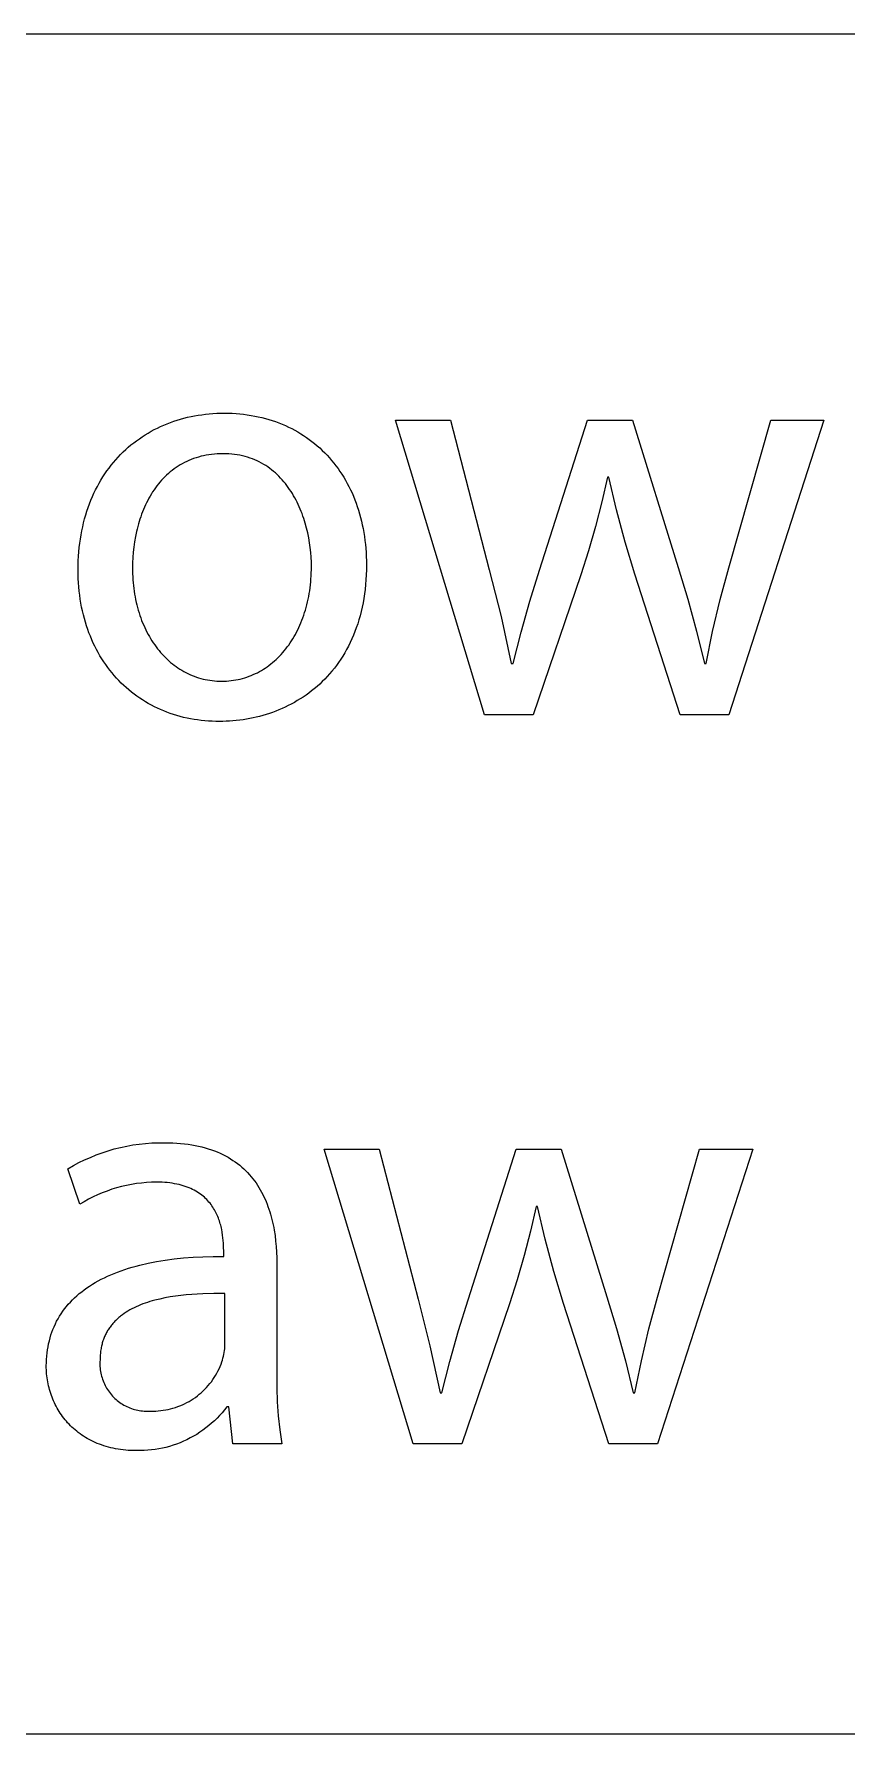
# Model space of a CAD drawing. Header units: millimetres. Extents: x -1656 to 3995, y -637 to 3312.
# Drawn here: x 2962.7 to 3038.2, y -636.5 to -478.6 of the extents above; entities that cross this region are included whole.
import ezdxf

# ---------------------------------------------------------------- set-up
doc = ezdxf.new("R2010")
doc.units = ezdxf.units.MM
doc.header["$MEASUREMENT"] = 0
doc.layers.add('Domyślny', color=7, linetype='Continuous', true_color=0x000000)

msp = doc.modelspace()

# ---------------------------------------------------------------- linework, layer by layer
at = {"layer": 'Domyślny', "color": 18, "lineweight": 15, "true_color": 0x000000}
for p, q in [((1859.78, -478.59), (3989.99, -478.59)), ((2975.04, -514.8), (2975.35, -514.68)), ((2975.35, -514.68), (2975.66, -514.57)), ((2975.66, -514.57), (2975.97, -514.47)), ((2975.97, -514.47), (2976.29, -514.37)), ((2976.29, -514.37), (2976.61, -514.28)), ((2976.61, -514.28), (2976.94, -514.2)), ((2976.94, -514.2), (2977.27, -514.13)), ((2977.27, -514.13), (2977.6, -514.06)), ((2977.6, -514.06), (2977.93, -514.01)), ((2977.93, -514.01), (2978.27, -513.96)), ((2978.27, -513.96), (2978.61, -513.91)), ((2978.61, -513.91), (2978.95, -513.88)), ((2978.95, -513.88), (2979.3, -513.85)), ((2979.3, -513.85), (2979.65, -513.83)), ((2979.65, -513.83), (2980, -513.82)), ((2980, -513.82), (2980.35, -513.82)), ((2980.35, -513.82), (2980.72, -513.82)), ((2980.72, -513.82), (2981.08, -513.83)), ((2981.08, -513.83), (2981.44, -513.85)), ((2981.44, -513.85), (2981.8, -513.88)), ((2981.8, -513.88), (2982.15, -513.92)), ((2982.15, -513.92), (2982.49, -513.96)), ((2982.49, -513.96), (2982.84, -514.02)), ((2982.84, -514.02), (2983.18, -514.08)), ((2983.18, -514.08), (2983.51, -514.15)), ((2983.51, -514.15), (2983.84, -514.22)), ((2983.84, -514.22), (2984.17, -514.31)), ((2984.17, -514.31), (2984.49, -514.4)), ((2984.49, -514.4), (2984.81, -514.5)), ((2984.81, -514.5), (2985.12, -514.6)), ((2985.12, -514.6), (2985.43, -514.72)), ((2985.43, -514.72), (2985.73, -514.84)), ((3004.5, -541.83), (2996.24, -514.45)), ((2996.24, -514.45), (3001.34, -514.45)), ((3001.34, -514.45), (3004.95, -528.37)), ((3009.6, -528.41), (3014.06, -514.45)), ((3014.06, -514.45), (3018.24, -514.45)), ((3018.24, -514.45), (3022.49, -528.15)), ((3027.18, -528.18), (3031.09, -514.45)), ((3036.02, -514.45), (3027.18, -541.83)), ((3031.09, -514.45), (3036.02, -514.45)), ((2972.2, -516.37), (2972.47, -516.19)), ((2972.47, -516.19), (2972.73, -516)), ((2972.73, -516), (2973.01, -515.83)), ((2973.01, -515.83), (2973.28, -515.66)), ((2973.28, -515.66), (2973.57, -515.5)), ((2973.57, -515.5), (2973.85, -515.34)), ((2973.85, -515.34), (2974.14, -515.2)), ((2974.14, -515.2), (2974.44, -515.06)), ((2974.44, -515.06), (2974.74, -514.93)), ((2974.74, -514.93), (2975.04, -514.8)), ((2985.73, -514.84), (2986.03, -514.97)), ((2986.03, -514.97), (2986.32, -515.11)), ((2986.32, -515.11), (2986.61, -515.25)), ((2986.61, -515.25), (2986.9, -515.4)), ((2986.9, -515.4), (2987.18, -515.56)), ((2987.18, -515.56), (2987.45, -515.72)), ((2987.45, -515.72), (2987.72, -515.89)), ((2987.72, -515.89), (2987.98, -516.07)), ((2987.98, -516.07), (2988.24, -516.25)), ((2988.24, -516.25), (2988.49, -516.44)), ((2970.28, -518.14), (2970.5, -517.89)), ((2970.5, -517.89), (2970.73, -517.65)), ((2970.73, -517.65), (2970.96, -517.42)), ((2970.96, -517.42), (2971.2, -517.2)), ((2971.2, -517.2), (2971.44, -516.98)), ((2971.44, -516.98), (2971.69, -516.77)), ((2971.69, -516.77), (2971.94, -516.57)), ((2971.94, -516.57), (2972.2, -516.37)), ((2977.96, -517.89), (2977.73, -517.95)), ((2978.19, -517.82), (2977.96, -517.89)), ((2978.43, -517.77), (2978.19, -517.82)), ((2978.67, -517.72), (2978.43, -517.77)), ((2978.92, -517.68), (2978.67, -517.72)), ((2979.18, -517.64), (2978.92, -517.68)), ((2979.43, -517.61), (2979.18, -517.64)), ((2979.7, -517.6), (2979.43, -517.61)), ((2979.97, -517.58), (2979.7, -517.6)), ((2980.24, -517.58), (2979.97, -517.58)), ((2980.51, -517.58), (2980.24, -517.58)), ((2980.78, -517.6), (2980.51, -517.58)), ((2981.04, -517.62), (2980.78, -517.6)), ((2981.3, -517.65), (2981.04, -517.62)), ((2981.55, -517.68), (2981.3, -517.65)), ((2981.8, -517.73), (2981.55, -517.68)), ((2982.04, -517.78), (2981.8, -517.73)), ((2982.28, -517.84), (2982.04, -517.78)), ((2982.51, -517.91), (2982.28, -517.84)), ((2982.74, -517.98), (2982.51, -517.91)), ((2988.49, -516.44), (2988.74, -516.64)), ((2988.74, -516.64), (2988.98, -516.84)), ((2988.98, -516.84), (2989.22, -517.05)), ((2989.22, -517.05), (2989.45, -517.27)), ((2989.45, -517.27), (2989.68, -517.49)), ((2989.68, -517.49), (2989.9, -517.72)), ((2989.9, -517.72), (2990.11, -517.96)), ((2969.08, -519.74), (2969.27, -519.45)), ((2969.27, -519.45), (2969.46, -519.18)), ((2969.46, -519.18), (2969.66, -518.91)), ((2969.66, -518.91), (2969.86, -518.64)), ((2969.86, -518.64), (2970.07, -518.39)), ((2970.07, -518.39), (2970.28, -518.14)), ((2975.16, -519.42), (2975, -519.57)), ((2975.33, -519.27), (2975.16, -519.42)), ((2975.51, -519.13), (2975.33, -519.27)), ((2975.69, -518.99), (2975.51, -519.13)), ((2975.87, -518.86), (2975.69, -518.99)), ((2976.06, -518.74), (2975.87, -518.86)), ((2976.25, -518.62), (2976.06, -518.74)), ((2976.45, -518.51), (2976.25, -518.62)), ((2976.65, -518.4), (2976.45, -518.51)), ((2976.86, -518.3), (2976.65, -518.4)), ((2977.07, -518.2), (2976.86, -518.3)), ((2977.28, -518.11), (2977.07, -518.2)), ((2977.5, -518.03), (2977.28, -518.11)), ((2977.73, -517.95), (2977.5, -518.03)), ((2982.97, -518.06), (2982.74, -517.98)), ((2983.18, -518.15), (2982.97, -518.06)), ((2983.4, -518.25), (2983.18, -518.15)), ((2983.6, -518.35), (2983.4, -518.25)), ((2983.81, -518.46), (2983.6, -518.35)), ((2984.01, -518.57), (2983.81, -518.46)), ((2984.2, -518.69), (2984.01, -518.57)), ((2984.39, -518.81), (2984.2, -518.69)), ((2984.57, -518.95), (2984.39, -518.81)), ((2984.75, -519.08), (2984.57, -518.95)), ((2984.93, -519.22), (2984.75, -519.08)), ((2985.1, -519.37), (2984.93, -519.22)), ((2985.26, -519.52), (2985.1, -519.37)), ((2985.42, -519.68), (2985.26, -519.52)), ((2990.11, -517.96), (2990.32, -518.2)), ((2990.32, -518.2), (2990.52, -518.45)), ((2990.52, -518.45), (2990.72, -518.7)), ((2990.72, -518.7), (2990.91, -518.96)), ((2990.91, -518.96), (2991.09, -519.22)), ((2991.09, -519.22), (2991.27, -519.49)), ((2991.27, -519.49), (2991.44, -519.77)), ((2968.25, -521.25), (2968.41, -520.93)), ((2968.41, -520.93), (2968.57, -520.62)), ((2968.57, -520.62), (2968.73, -520.32)), ((2968.73, -520.32), (2968.9, -520.03)), ((2968.9, -520.03), (2969.08, -519.74)), ((2973.83, -520.94), (2973.7, -521.13)), ((2973.96, -520.75), (2973.83, -520.94)), ((2974.1, -520.57), (2973.96, -520.75)), ((2974.24, -520.39), (2974.1, -520.57)), ((2974.38, -520.22), (2974.24, -520.39)), ((2974.53, -520.05), (2974.38, -520.22)), ((2974.68, -519.88), (2974.53, -520.05)), ((2974.84, -519.72), (2974.68, -519.88)), ((2975, -519.57), (2974.84, -519.72)), ((2985.58, -519.84), (2985.42, -519.68)), ((2985.73, -520.01), (2985.58, -519.84)), ((2985.88, -520.18), (2985.73, -520.01)), ((2986.02, -520.35), (2985.88, -520.18)), ((2986.16, -520.53), (2986.02, -520.35)), ((2986.29, -520.72), (2986.16, -520.53)), ((2986.42, -520.9), (2986.29, -520.72)), ((2986.55, -521.09), (2986.42, -520.9)), ((2986.67, -521.29), (2986.55, -521.09)), ((2991.44, -519.77), (2991.61, -520.05)), ((2991.61, -520.05), (2991.77, -520.34)), ((2991.77, -520.34), (2991.92, -520.63)), ((2991.92, -520.63), (2992.07, -520.93)), ((2992.07, -520.93), (2992.21, -521.23)), ((3015.92, -519.77), (3015.4, -522.06)), ((3016.04, -519.77), (3015.92, -519.77)), ((3016.75, -522.8), (3016.04, -519.77)), ((2967.6, -522.92), (2967.72, -522.57)), ((2967.72, -522.57), (2967.84, -522.23)), ((2967.84, -522.23), (2967.97, -521.9)), ((2967.97, -521.9), (2968.11, -521.57)), ((2968.11, -521.57), (2968.25, -521.25)), ((2972.94, -522.55), (2972.85, -522.77)), ((2973.04, -522.34), (2972.94, -522.55)), ((2973.14, -522.13), (2973.04, -522.34)), ((2973.24, -521.92), (2973.14, -522.13)), ((2973.35, -521.72), (2973.24, -521.92)), ((2973.47, -521.52), (2973.35, -521.72)), ((2973.58, -521.32), (2973.47, -521.52)), ((2973.7, -521.13), (2973.58, -521.32)), ((2986.79, -521.48), (2986.67, -521.29)), ((2986.9, -521.68), (2986.79, -521.48)), ((2987.01, -521.89), (2986.9, -521.68)), ((2987.11, -522.09), (2987.01, -521.89)), ((2987.21, -522.3), (2987.11, -522.09)), ((2987.31, -522.51), (2987.21, -522.3)), ((2987.4, -522.72), (2987.31, -522.51)), ((2992.21, -521.23), (2992.34, -521.54)), ((2992.34, -521.54), (2992.47, -521.86)), ((2992.47, -521.86), (2992.59, -522.18)), ((2992.59, -522.18), (2992.7, -522.5)), ((2992.7, -522.5), (2992.81, -522.83)), ((3015.4, -522.06), (3014.81, -524.33)), ((2967.21, -524.36), (2967.29, -523.99)), ((2967.29, -523.99), (2967.39, -523.63)), ((2967.39, -523.63), (2967.49, -523.27)), ((2967.49, -523.27), (2967.6, -522.92)), ((2972.38, -524.11), (2972.32, -524.34)), ((2972.45, -523.88), (2972.38, -524.11)), ((2972.52, -523.65), (2972.45, -523.88)), ((2972.6, -523.43), (2972.52, -523.65)), ((2972.68, -523.21), (2972.6, -523.43)), ((2972.76, -522.99), (2972.68, -523.21)), ((2972.85, -522.77), (2972.76, -522.99)), ((2987.49, -522.94), (2987.4, -522.72)), ((2987.57, -523.15), (2987.49, -522.94)), ((2987.65, -523.37), (2987.57, -523.15)), ((2987.73, -523.59), (2987.65, -523.37)), ((2987.8, -523.81), (2987.73, -523.59)), ((2987.87, -524.04), (2987.8, -523.81)), ((2987.99, -524.49), (2987.87, -524.04)), ((2992.81, -522.83), (2992.91, -523.16)), ((2992.91, -523.16), (2993, -523.5)), ((2993, -523.5), (2993.08, -523.84)), ((2993.08, -523.84), (2993.16, -524.19)), ((2993.16, -524.19), (2993.23, -524.54)), ((3017.56, -525.8), (3016.75, -522.8)), ((2966.94, -525.9), (2966.99, -525.51)), ((2966.99, -525.51), (2967.06, -525.12)), ((2967.06, -525.12), (2967.13, -524.74)), ((2967.13, -524.74), (2967.21, -524.36)), ((2972.02, -525.76), (2971.95, -526.25)), ((2972.1, -525.28), (2972.02, -525.76)), ((2972.2, -524.81), (2972.1, -525.28)), ((2972.26, -524.58), (2972.2, -524.81)), ((2972.32, -524.34), (2972.26, -524.58)), ((2988.1, -524.94), (2987.99, -524.49)), ((2988.19, -525.39), (2988.1, -524.94)), ((2988.27, -525.85), (2988.19, -525.39)), ((2993.23, -524.54), (2993.3, -524.9)), ((2993.3, -524.9), (2993.36, -525.26)), ((2993.36, -525.26), (2993.4, -525.63)), ((2993.4, -525.63), (2993.45, -526)), ((3014.81, -524.33), (3014.16, -526.59)), ((3018.46, -528.77), (3017.56, -525.8)), ((2966.8, -527.53), (2966.82, -527.11)), ((2966.82, -527.11), (2966.85, -526.7)), ((2966.85, -526.7), (2966.89, -526.3)), ((2966.89, -526.3), (2966.94, -525.9)), ((2971.86, -527.22), (2971.83, -527.71)), ((2971.89, -526.73), (2971.86, -527.22)), ((2971.95, -526.25), (2971.89, -526.73)), ((2988.33, -526.3), (2988.27, -525.85)), ((2988.38, -526.75), (2988.33, -526.3)), ((2988.42, -527.2), (2988.38, -526.75)), ((2988.44, -527.64), (2988.42, -527.2)), ((2993.45, -526), (2993.48, -526.37)), ((2993.48, -526.37), (2993.51, -526.75)), ((2993.51, -526.75), (2993.53, -527.13)), ((2993.53, -527.13), (2993.54, -527.52)), ((3014.16, -526.59), (3013.44, -528.82)), ((2966.78, -528.38), (2966.79, -527.95)), ((2966.79, -528.78), (2966.78, -528.38)), ((2966.79, -527.95), (2966.8, -527.53)), ((2966.8, -529.18), (2966.79, -528.78)), ((2971.83, -527.71), (2971.83, -528.19)), ((2971.83, -528.19), (2971.83, -528.47)), ((2971.83, -528.47), (2971.84, -528.75)), ((2971.84, -528.75), (2971.85, -529.02)), ((2988.4, -529.22), (2988.42, -528.94)), ((2988.42, -528.94), (2988.43, -528.65)), ((2988.43, -528.65), (2988.44, -528.37)), ((2988.44, -528.08), (2988.44, -527.64)), ((2988.44, -528.37), (2988.44, -528.08)), ((2993.52, -528.84), (2993.5, -529.3)), ((2993.54, -528.38), (2993.52, -528.84)), ((2993.54, -527.52), (2993.54, -527.91)), ((2993.54, -527.91), (2993.54, -528.38)), ((3004.95, -528.37), (3006.05, -532.71)), ((3008.72, -531.28), (3009.6, -528.41)), ((3013.44, -528.82), (3009.02, -541.83)), ((3022.66, -541.83), (3018.46, -528.77)), ((3022.49, -528.15), (3023.39, -531.1)), ((3026.38, -531.13), (3027.18, -528.18)), ((2966.82, -529.57), (2966.8, -529.18)), ((2966.85, -529.96), (2966.82, -529.57)), ((2966.89, -530.35), (2966.85, -529.96)), ((2966.93, -530.72), (2966.89, -530.35)), ((2971.85, -529.02), (2971.87, -529.3)), ((2971.87, -529.3), (2971.89, -529.57)), ((2971.89, -529.57), (2971.92, -529.83)), ((2971.92, -529.83), (2971.95, -530.1)), ((2971.95, -530.1), (2971.98, -530.36)), ((2971.98, -530.36), (2972.03, -530.62)), ((2988.19, -530.84), (2988.24, -530.57)), ((2988.24, -530.57), (2988.28, -530.31)), ((2988.28, -530.31), (2988.32, -530.04)), ((2988.32, -530.04), (2988.35, -529.77)), ((2988.35, -529.77), (2988.38, -529.49)), ((2988.38, -529.49), (2988.4, -529.22)), ((2993.42, -530.18), (2993.36, -530.61)), ((2993.46, -529.74), (2993.42, -530.18)), ((2993.5, -529.3), (2993.46, -529.74)), ((2966.98, -531.1), (2966.93, -530.72)), ((2967.04, -531.47), (2966.98, -531.1)), ((2967.11, -531.83), (2967.04, -531.47)), ((2967.19, -532.19), (2967.11, -531.83)), ((2972.03, -530.62), (2972.07, -530.88)), ((2972.07, -530.88), (2972.12, -531.13)), ((2972.12, -531.13), (2972.18, -531.39)), ((2972.18, -531.39), (2972.24, -531.63)), ((2972.24, -531.63), (2972.3, -531.88)), ((2972.3, -531.88), (2972.37, -532.12)), ((2972.37, -532.12), (2972.44, -532.36)), ((2987.81, -532.34), (2987.88, -532.1)), ((2987.88, -532.1), (2987.95, -531.86)), ((2987.95, -531.86), (2988.02, -531.61)), ((2988.02, -531.61), (2988.08, -531.35)), ((2988.08, -531.35), (2988.14, -531.1)), ((2988.14, -531.1), (2988.19, -530.84)), ((2993.15, -531.85), (2993.06, -532.24)), ((2993.23, -531.44), (2993.15, -531.85)), ((2993.3, -531.03), (2993.23, -531.44)), ((2993.36, -530.61), (2993.3, -531.03)), ((3007.91, -534.17), (3008.72, -531.28)), ((3023.39, -531.1), (3024.2, -534.08)), ((3025.69, -534.09), (3026.38, -531.13)), ((2967.27, -532.54), (2967.19, -532.19)), ((2967.36, -532.89), (2967.27, -532.54)), ((2967.46, -533.23), (2967.36, -532.89)), ((2967.56, -533.57), (2967.46, -533.23)), ((2967.67, -533.9), (2967.56, -533.57)), ((2972.44, -532.36), (2972.52, -532.6)), ((2972.52, -532.6), (2972.6, -532.83)), ((2972.6, -532.83), (2972.68, -533.06)), ((2972.68, -533.06), (2972.77, -533.28)), ((2972.77, -533.28), (2972.87, -533.51)), ((2972.87, -533.51), (2972.97, -533.72)), ((2972.97, -533.72), (2973.07, -533.94)), ((2987.17, -533.94), (2987.27, -533.73)), ((2987.27, -533.73), (2987.37, -533.51)), ((2987.37, -533.51), (2987.47, -533.28)), ((2987.47, -533.28), (2987.56, -533.05)), ((2987.56, -533.05), (2987.65, -532.82)), ((2987.65, -532.82), (2987.73, -532.58)), ((2987.73, -532.58), (2987.81, -532.34)), ((2992.74, -533.38), (2992.61, -533.75)), ((2992.85, -533.01), (2992.74, -533.38)), ((2992.96, -532.63), (2992.85, -533.01)), ((2993.06, -532.24), (2992.96, -532.63)), ((3006.05, -532.71), (3007, -537.08)), ((2967.79, -534.22), (2967.67, -533.9)), ((2967.92, -534.54), (2967.79, -534.22)), ((2968.05, -534.86), (2967.92, -534.54)), ((2968.19, -535.17), (2968.05, -534.86)), ((2968.33, -535.47), (2968.19, -535.17)), ((2973.07, -533.94), (2973.17, -534.15)), ((2973.17, -534.15), (2973.28, -534.36)), ((2973.28, -534.36), (2973.4, -534.56)), ((2973.4, -534.56), (2973.51, -534.76)), ((2973.51, -534.76), (2973.63, -534.96)), ((2973.63, -534.96), (2973.76, -535.15)), ((2973.76, -535.15), (2973.89, -535.33)), ((2986.33, -535.35), (2986.46, -535.16)), ((2986.46, -535.16), (2986.59, -534.97)), ((2986.59, -534.97), (2986.71, -534.77)), ((2986.71, -534.77), (2986.83, -534.57)), ((2986.83, -534.57), (2986.95, -534.37)), ((2986.95, -534.37), (2987.06, -534.16)), ((2987.06, -534.16), (2987.17, -533.94)), ((2992.04, -535.13), (2991.88, -535.45)), ((2992.2, -534.79), (2992.04, -535.13)), ((2992.34, -534.45), (2992.2, -534.79)), ((2992.48, -534.11), (2992.34, -534.45)), ((2992.61, -533.75), (2992.48, -534.11)), ((3007.17, -537.08), (3007.91, -534.17)), ((3024.2, -534.08), (3024.94, -537.08)), ((3025.09, -537.08), (3025.69, -534.09)), ((2968.49, -535.77), (2968.33, -535.47)), ((2968.64, -536.06), (2968.49, -535.77)), ((2968.81, -536.35), (2968.64, -536.06)), ((2968.98, -536.63), (2968.81, -536.35)), ((2969.16, -536.9), (2968.98, -536.63)), ((2973.89, -535.33), (2974.02, -535.52)), ((2974.02, -535.52), (2974.16, -535.7)), ((2974.16, -535.7), (2974.3, -535.87)), ((2974.3, -535.87), (2974.44, -536.04)), ((2974.44, -536.04), (2974.58, -536.21)), ((2974.58, -536.21), (2974.73, -536.37)), ((2974.73, -536.37), (2974.89, -536.52)), ((2974.89, -536.52), (2975.04, -536.67)), ((2975.04, -536.67), (2975.2, -536.82)), ((2975.2, -536.82), (2975.37, -536.96)), ((2984.84, -536.98), (2985.01, -536.83)), ((2985.01, -536.83), (2985.17, -536.69)), ((2985.17, -536.69), (2985.32, -536.54)), ((2985.32, -536.54), (2985.48, -536.38)), ((2985.48, -536.38), (2985.63, -536.22)), ((2985.63, -536.22), (2985.78, -536.05)), ((2985.78, -536.05), (2985.92, -535.88)), ((2985.92, -535.88), (2986.06, -535.71)), ((2986.06, -535.71), (2986.2, -535.53)), ((2986.2, -535.53), (2986.33, -535.35)), ((2991.17, -536.68), (2990.97, -536.96)), ((2991.36, -536.38), (2991.17, -536.68)), ((2991.54, -536.08), (2991.36, -536.38)), ((2991.71, -535.77), (2991.54, -536.08)), ((2991.88, -535.45), (2991.71, -535.77)), ((2969.34, -537.17), (2969.16, -536.9)), ((2969.53, -537.44), (2969.34, -537.17)), ((2969.73, -537.69), (2969.53, -537.44)), ((2969.93, -537.94), (2969.73, -537.69)), ((2970.13, -538.19), (2969.93, -537.94)), ((2970.35, -538.43), (2970.13, -538.19)), ((2970.56, -538.66), (2970.35, -538.43)), ((2975.37, -536.96), (2975.53, -537.1)), ((2975.53, -537.1), (2975.7, -537.23)), ((2975.7, -537.23), (2975.87, -537.36)), ((2975.87, -537.36), (2976.05, -537.48)), ((2976.05, -537.48), (2976.23, -537.59)), ((2976.23, -537.59), (2976.41, -537.7)), ((2976.41, -537.7), (2976.59, -537.81)), ((2976.59, -537.81), (2976.78, -537.91)), ((2976.78, -537.91), (2976.97, -538)), ((2976.97, -538), (2977.16, -538.09)), ((2977.16, -538.09), (2977.36, -538.18)), ((2977.36, -538.18), (2977.56, -538.25)), ((2977.56, -538.25), (2977.76, -538.33)), ((2977.76, -538.33), (2977.96, -538.39)), ((2977.96, -538.39), (2978.17, -538.45)), ((2978.17, -538.45), (2978.38, -538.51)), ((2981.84, -538.51), (2982.05, -538.45)), ((2982.05, -538.45), (2982.25, -538.4)), ((2982.25, -538.4), (2982.46, -538.33)), ((2982.46, -538.33), (2982.65, -538.26)), ((2982.65, -538.26), (2982.85, -538.18)), ((2982.85, -538.18), (2983.04, -538.1)), ((2983.04, -538.1), (2983.24, -538.01)), ((2983.24, -538.01), (2983.43, -537.92)), ((2983.43, -537.92), (2983.61, -537.82)), ((2983.61, -537.82), (2983.8, -537.71)), ((2983.8, -537.71), (2983.98, -537.6)), ((2983.98, -537.6), (2984.16, -537.49)), ((2984.16, -537.49), (2984.33, -537.37)), ((2984.33, -537.37), (2984.5, -537.24)), ((2984.5, -537.24), (2984.67, -537.11)), ((2984.67, -537.11), (2984.84, -536.98)), ((2989.91, -538.28), (2989.68, -538.52)), ((2990.13, -538.03), (2989.91, -538.28)), ((2990.35, -537.78), (2990.13, -538.03)), ((2990.57, -537.51), (2990.35, -537.78)), ((2990.77, -537.24), (2990.57, -537.51)), ((2990.97, -536.96), (2990.77, -537.24)), ((3007, -537.08), (3007.17, -537.08)), ((3024.94, -537.08), (3025.09, -537.08)), ((2970.79, -538.88), (2970.56, -538.66)), ((2971.02, -539.1), (2970.79, -538.88)), ((2971.25, -539.31), (2971.02, -539.1)), ((2971.49, -539.52), (2971.25, -539.31)), ((2971.73, -539.72), (2971.49, -539.52)), ((2971.98, -539.91), (2971.73, -539.72)), ((2972.24, -540.1), (2971.98, -539.91)), ((2978.38, -538.51), (2978.59, -538.55)), ((2978.59, -538.55), (2978.8, -538.59)), ((2978.8, -538.59), (2979.01, -538.63)), ((2979.01, -538.63), (2979.23, -538.66)), ((2979.23, -538.66), (2979.45, -538.68)), ((2979.45, -538.68), (2979.67, -538.7)), ((2979.67, -538.7), (2979.9, -538.71)), ((2979.9, -538.71), (2980.13, -538.71)), ((2980.13, -538.71), (2980.35, -538.71)), ((2980.35, -538.71), (2980.57, -538.7)), ((2980.57, -538.7), (2980.78, -538.68)), ((2980.78, -538.68), (2981, -538.66)), ((2981, -538.66), (2981.21, -538.63)), ((2981.21, -538.63), (2981.43, -538.6)), ((2981.43, -538.6), (2981.64, -538.56)), ((2981.64, -538.56), (2981.84, -538.51)), ((2987.94, -540), (2987.68, -540.18)), ((2988.2, -539.81), (2987.94, -540)), ((2988.46, -539.61), (2988.2, -539.81)), ((2988.71, -539.41), (2988.46, -539.61)), ((2988.96, -539.2), (2988.71, -539.41)), ((2989.21, -538.98), (2988.96, -539.2)), ((2989.45, -538.75), (2989.21, -538.98)), ((2989.68, -538.52), (2989.45, -538.75)), ((2972.5, -540.28), (2972.24, -540.1)), ((2972.76, -540.45), (2972.5, -540.28)), ((2973.03, -540.62), (2972.76, -540.45)), ((2973.3, -540.78), (2973.03, -540.62)), ((2973.58, -540.93), (2973.3, -540.78)), ((2973.86, -541.08), (2973.58, -540.93)), ((2974.15, -541.22), (2973.86, -541.08)), ((2974.44, -541.35), (2974.15, -541.22)), ((2974.73, -541.47), (2974.44, -541.35)), ((2975.03, -541.59), (2974.73, -541.47)), ((2975.33, -541.7), (2975.03, -541.59)), ((2984.83, -541.61), (2984.54, -541.71)), ((2985.13, -541.5), (2984.83, -541.61)), ((2985.42, -541.38), (2985.13, -541.5)), ((2985.72, -541.25), (2985.42, -541.38)), ((2986.01, -541.12), (2985.72, -541.25)), ((2986.29, -540.98), (2986.01, -541.12)), ((2986.57, -540.84), (2986.29, -540.98)), ((2986.86, -540.68), (2986.57, -540.84)), ((2987.13, -540.52), (2986.86, -540.68)), ((2987.41, -540.36), (2987.13, -540.52)), ((2987.68, -540.18), (2987.41, -540.36)), ((2975.64, -541.8), (2975.33, -541.7)), ((2975.95, -541.9), (2975.64, -541.8)), ((2976.26, -541.99), (2975.95, -541.9)), ((2976.58, -542.07), (2976.26, -541.99)), ((2976.9, -542.14), (2976.58, -542.07)), ((2977.22, -542.21), (2976.9, -542.14)), ((2977.55, -542.26), (2977.22, -542.21)), ((2977.88, -542.31), (2977.55, -542.26)), ((2978.21, -542.36), (2977.88, -542.31)), ((2978.55, -542.39), (2978.21, -542.36)), ((2978.89, -542.42), (2978.55, -542.39)), ((2979.23, -542.44), (2978.89, -542.42)), ((2979.57, -542.45), (2979.23, -542.44)), ((2979.92, -542.46), (2979.57, -542.45)), ((2980.23, -542.45), (2979.92, -542.46)), ((2980.54, -542.44), (2980.23, -542.45)), ((2980.85, -542.43), (2980.54, -542.44)), ((2981.16, -542.4), (2980.85, -542.43)), ((2981.47, -542.37), (2981.16, -542.4)), ((2981.78, -542.34), (2981.47, -542.37)), ((2982.09, -542.3), (2981.78, -542.34)), ((2982.4, -542.25), (2982.09, -542.3)), ((2982.71, -542.19), (2982.4, -542.25)), ((2983.02, -542.13), (2982.71, -542.19)), ((2983.32, -542.06), (2983.02, -542.13)), ((2983.63, -541.98), (2983.32, -542.06)), ((2983.93, -541.9), (2983.63, -541.98)), ((2984.23, -541.81), (2983.93, -541.9)), ((2984.54, -541.71), (2984.23, -541.81)), ((3009.02, -541.83), (3004.5, -541.83)), ((3027.18, -541.83), (3022.66, -541.83)), ((2968.47, -582.71), (2969.02, -582.51)), ((2969.02, -582.51), (2969.58, -582.33)), ((2969.58, -582.33), (2970.14, -582.16)), ((2970.14, -582.16), (2970.72, -582.02)), ((2970.72, -582.02), (2971.29, -581.9)), ((2971.29, -581.9), (2971.87, -581.79)), ((2971.87, -581.79), (2972.45, -581.71)), ((2972.45, -581.71), (2973.04, -581.65)), ((2973.04, -581.65), (2973.63, -581.6)), ((2973.63, -581.6), (2974.21, -581.58)), ((2974.21, -581.58), (2974.8, -581.58)), ((2974.8, -581.58), (2975.19, -581.58)), ((2975.19, -581.58), (2975.57, -581.6)), ((2975.57, -581.6), (2975.94, -581.62)), ((2975.94, -581.62), (2976.3, -581.64)), ((2976.3, -581.64), (2976.65, -581.68)), ((2976.65, -581.68), (2976.99, -581.72)), ((2976.99, -581.72), (2977.33, -581.78)), ((2977.33, -581.78), (2977.65, -581.84)), ((2977.65, -581.84), (2977.97, -581.9)), ((2977.97, -581.9), (2978.28, -581.97)), ((2978.28, -581.97), (2978.58, -582.06)), ((2978.58, -582.06), (2978.87, -582.14)), ((2978.87, -582.14), (2979.16, -582.24)), ((2979.16, -582.24), (2979.43, -582.34)), ((2979.43, -582.34), (2979.7, -582.44)), ((2979.7, -582.44), (2979.96, -582.56)), ((2979.96, -582.56), (2980.22, -582.68)), ((2980.22, -582.68), (2980.46, -582.8)), ((2997.89, -609.56), (2989.62, -582.18)), ((2989.62, -582.18), (2994.72, -582.18)), ((2994.72, -582.18), (2998.34, -596.11)), ((3002.99, -596.17), (3007.45, -582.18)), ((3007.45, -582.18), (3011.62, -582.18)), ((3011.62, -582.18), (3015.88, -595.9)), ((3020.56, -595.92), (3024.48, -582.18)), ((3029.41, -582.18), (3020.56, -609.56)), ((3024.48, -582.18), (3029.41, -582.18)), ((2965.83, -584.01), (2966.34, -583.71)), ((2966.94, -587.3), (2965.83, -584.01)), ((2966.34, -583.71), (2966.85, -583.43)), ((2966.85, -583.43), (2967.38, -583.18)), ((2967.38, -583.18), (2967.92, -582.94)), ((2967.92, -582.94), (2968.47, -582.71)), ((2980.46, -582.8), (2980.7, -582.93)), ((2980.7, -582.93), (2980.93, -583.07)), ((2980.93, -583.07), (2981.15, -583.22)), ((2981.15, -583.22), (2981.37, -583.36)), ((2981.37, -583.36), (2981.58, -583.52)), ((2981.58, -583.52), (2981.78, -583.68)), ((2981.78, -583.68), (2981.98, -583.84)), ((2981.98, -583.84), (2982.16, -584.01)), ((2982.16, -584.01), (2982.35, -584.19)), ((2982.35, -584.19), (2982.52, -584.36)), ((2970.36, -585.78), (2969.91, -585.91)), ((2970.81, -585.65), (2970.36, -585.78)), ((2971.27, -585.55), (2970.81, -585.65)), ((2971.73, -585.46), (2971.27, -585.55)), ((2972.2, -585.38), (2971.73, -585.46)), ((2972.66, -585.33), (2972.2, -585.38)), ((2973.13, -585.28), (2972.66, -585.33)), ((2973.6, -585.26), (2973.13, -585.28)), ((2974.07, -585.25), (2973.6, -585.26)), ((2974.33, -585.25), (2974.07, -585.25)), ((2974.58, -585.26), (2974.33, -585.25)), ((2974.82, -585.27), (2974.58, -585.26)), ((2975.06, -585.29), (2974.82, -585.27)), ((2975.29, -585.32), (2975.06, -585.29)), ((2975.52, -585.35), (2975.29, -585.32)), ((2975.73, -585.39), (2975.52, -585.35)), ((2975.95, -585.43), (2975.73, -585.39)), ((2976.15, -585.47), (2975.95, -585.43)), ((2976.35, -585.52), (2976.15, -585.47)), ((2976.54, -585.58), (2976.35, -585.52)), ((2976.73, -585.64), (2976.54, -585.58)), ((2976.9, -585.7), (2976.73, -585.64)), ((2977.08, -585.77), (2976.9, -585.7)), ((2977.25, -585.84), (2977.08, -585.77)), ((2977.41, -585.92), (2977.25, -585.84)), ((2982.52, -584.36), (2982.69, -584.55)), ((2982.69, -584.55), (2982.85, -584.74)), ((2982.85, -584.74), (2983.01, -584.93)), ((2983.01, -584.93), (2983.15, -585.12)), ((2983.15, -585.12), (2983.3, -585.32)), ((2983.3, -585.32), (2983.44, -585.53)), ((2983.44, -585.53), (2983.57, -585.74)), ((2983.57, -585.74), (2983.69, -585.95)), ((2967.34, -587.06), (2966.94, -587.3)), ((2967.75, -586.83), (2967.34, -587.06)), ((2968.17, -586.62), (2967.75, -586.83)), ((2968.59, -586.42), (2968.17, -586.62)), ((2969.03, -586.24), (2968.59, -586.42)), ((2969.47, -586.07), (2969.03, -586.24)), ((2969.91, -585.91), (2969.47, -586.07)), ((2977.56, -586), (2977.41, -585.92)), ((2977.71, -586.08), (2977.56, -586)), ((2977.86, -586.17), (2977.71, -586.08)), ((2978, -586.26), (2977.86, -586.17)), ((2978.13, -586.35), (2978, -586.26)), ((2978.26, -586.45), (2978.13, -586.35)), ((2978.38, -586.55), (2978.26, -586.45)), ((2978.5, -586.65), (2978.38, -586.55)), ((2978.62, -586.76), (2978.5, -586.65)), ((2978.73, -586.87), (2978.62, -586.76)), ((2978.83, -586.98), (2978.73, -586.87)), ((2978.93, -587.09), (2978.83, -586.98)), ((2979.03, -587.21), (2978.93, -587.09)), ((2979.12, -587.32), (2979.03, -587.21)), ((2979.2, -587.44), (2979.12, -587.32)), ((2983.69, -585.95), (2983.81, -586.16)), ((2983.81, -586.16), (2983.93, -586.38)), ((2983.93, -586.38), (2984.03, -586.6)), ((2984.03, -586.6), (2984.14, -586.83)), ((2984.14, -586.83), (2984.23, -587.05)), ((2984.23, -587.05), (2984.33, -587.28)), ((2984.33, -587.28), (2984.41, -587.52)), ((2979.29, -587.56), (2979.2, -587.44)), ((2979.36, -587.69), (2979.29, -587.56)), ((2979.44, -587.81), (2979.36, -587.69)), ((2979.51, -587.94), (2979.44, -587.81)), ((2979.57, -588.06), (2979.51, -587.94)), ((2979.64, -588.19), (2979.57, -588.06)), ((2979.7, -588.32), (2979.64, -588.19)), ((2979.75, -588.45), (2979.7, -588.32)), ((2979.8, -588.58), (2979.75, -588.45)), ((2979.85, -588.71), (2979.8, -588.58)), ((2979.9, -588.85), (2979.85, -588.71)), ((2979.94, -588.98), (2979.9, -588.85)), ((2979.98, -589.11), (2979.94, -588.98)), ((2984.41, -587.52), (2984.5, -587.75)), ((2984.5, -587.75), (2984.57, -587.99)), ((2984.57, -587.99), (2984.65, -588.23)), ((2984.65, -588.23), (2984.71, -588.47)), ((2984.71, -588.47), (2984.78, -588.72)), ((2984.78, -588.72), (2984.83, -588.96)), ((2984.83, -588.96), (2984.89, -589.21)), ((3009.31, -587.51), (3008.78, -589.8)), ((3009.42, -587.51), (3009.31, -587.51)), ((3010.13, -590.54), (3009.42, -587.51)), ((2980.02, -589.24), (2979.98, -589.11)), ((2980.05, -589.37), (2980.02, -589.24)), ((2980.08, -589.51), (2980.05, -589.37)), ((2980.11, -589.64), (2980.08, -589.51)), ((2980.16, -589.9), (2980.11, -589.64)), ((2980.2, -590.16), (2980.16, -589.9)), ((2980.23, -590.41), (2980.2, -590.16)), ((2980.26, -590.66), (2980.23, -590.41)), ((2984.89, -589.21), (2984.94, -589.46)), ((2984.94, -589.46), (2984.98, -589.71)), ((2984.98, -589.71), (2985.06, -590.21)), ((2985.06, -590.21), (2985.12, -590.72)), ((3008.78, -589.8), (3008.2, -592.07)), ((3010.94, -593.55), (3010.13, -590.54)), ((2978.37, -592.17), (2979.32, -592.14)), ((2979.32, -592.14), (2980.3, -592.14)), ((2980.28, -590.91), (2980.26, -590.66)), ((2980.29, -591.14), (2980.28, -590.91)), ((2980.29, -591.37), (2980.29, -591.14)), ((2980.3, -591.59), (2980.29, -591.37)), ((2980.3, -592.14), (2980.3, -591.59)), ((2985.12, -590.72), (2985.17, -591.23)), ((2985.17, -591.23), (2985.2, -591.75)), ((2985.2, -591.75), (2985.22, -592.26)), ((3008.2, -592.07), (3007.54, -594.33)), ((2969.82, -593.85), (2970.13, -593.72)), ((2970.13, -593.72), (2970.45, -593.6)), ((2970.45, -593.6), (2970.77, -593.48)), ((2970.77, -593.48), (2971.11, -593.36)), ((2971.11, -593.36), (2971.45, -593.25)), ((2971.45, -593.25), (2971.8, -593.15)), ((2971.8, -593.15), (2972.16, -593.05)), ((2972.16, -593.05), (2972.52, -592.96)), ((2972.52, -592.96), (2973.27, -592.78)), ((2973.27, -592.78), (2974.05, -592.63)), ((2974.05, -592.63), (2974.86, -592.49)), ((2974.86, -592.49), (2975.69, -592.38)), ((2975.69, -592.38), (2976.56, -592.29)), ((2976.56, -592.29), (2977.45, -592.22)), ((2977.45, -592.22), (2978.37, -592.17)), ((2985.22, -592.26), (2985.23, -592.78)), ((2985.23, -592.78), (2985.23, -603.03)), ((3011.85, -596.52), (3010.94, -593.55)), ((2967.12, -595.42), (2967.35, -595.24)), ((2967.35, -595.24), (2967.6, -595.07)), ((2967.6, -595.07), (2967.85, -594.9)), ((2967.85, -594.9), (2968.11, -594.73)), ((2968.11, -594.73), (2968.37, -594.58)), ((2968.37, -594.58), (2968.65, -594.42)), ((2968.65, -594.42), (2968.93, -594.27)), ((2968.93, -594.27), (2969.22, -594.13)), ((2969.22, -594.13), (2969.51, -593.99)), ((2969.51, -593.99), (2969.82, -593.85)), ((3007.54, -594.33), (3006.82, -596.56)), ((2965.52, -597.02), (2965.7, -596.8)), ((2965.7, -596.8), (2965.87, -596.59)), ((2965.87, -596.59), (2966.06, -596.38)), ((2966.06, -596.38), (2966.26, -596.18)), ((2966.26, -596.18), (2966.46, -595.98)), ((2966.46, -595.98), (2966.67, -595.79)), ((2966.67, -595.79), (2966.89, -595.6)), ((2966.89, -595.6), (2967.12, -595.42)), ((2972.17, -596.82), (2971.98, -596.91)), ((2972.38, -596.73), (2972.17, -596.82)), ((2972.58, -596.64), (2972.38, -596.73)), ((2972.79, -596.56), (2972.58, -596.64)), ((2973.01, -596.49), (2972.79, -596.56)), ((2973.22, -596.41), (2973.01, -596.49)), ((2973.44, -596.34), (2973.22, -596.41)), ((2973.67, -596.27), (2973.44, -596.34)), ((2973.9, -596.21), (2973.67, -596.27)), ((2974.36, -596.1), (2973.9, -596.21)), ((2974.84, -596), (2974.36, -596.1)), ((2975.32, -595.91), (2974.84, -596)), ((2975.81, -595.83), (2975.32, -595.91)), ((2976.31, -595.77), (2975.81, -595.83)), ((2976.82, -595.71), (2976.31, -595.77)), ((2977.33, -595.67), (2976.82, -595.71)), ((2977.84, -595.64), (2977.33, -595.67)), ((2978.36, -595.61), (2977.84, -595.64)), ((2979.39, -595.59), (2978.36, -595.61)), ((2980.41, -595.6), (2979.39, -595.59)), ((2980.41, -600.36), (2980.41, -595.6)), ((2998.34, -596.11), (2999.44, -600.45)), ((3002.1, -599.03), (3002.99, -596.17)), ((3006.82, -596.56), (3002.4, -609.56)), ((3016.04, -609.56), (3011.85, -596.52)), ((3015.88, -595.9), (3016.77, -598.85)), ((3019.77, -598.87), (3020.56, -595.92)), ((2964.55, -598.67), (2964.67, -598.42)), ((2964.67, -598.42), (2964.79, -598.17)), ((2964.79, -598.17), (2964.92, -597.93)), ((2964.92, -597.93), (2965.06, -597.7)), ((2965.06, -597.7), (2965.21, -597.47)), ((2965.21, -597.47), (2965.36, -597.24)), ((2965.36, -597.24), (2965.52, -597.02)), ((2969.93, -598.47), (2969.87, -598.54)), ((2969.99, -598.39), (2969.93, -598.47)), ((2970.06, -598.31), (2969.99, -598.39)), ((2970.13, -598.24), (2970.06, -598.31)), ((2970.2, -598.17), (2970.13, -598.24)), ((2970.27, -598.1), (2970.2, -598.17)), ((2970.34, -598.02), (2970.27, -598.1)), ((2970.41, -597.96), (2970.34, -598.02)), ((2970.49, -597.89), (2970.41, -597.96)), ((2970.57, -597.82), (2970.49, -597.89)), ((2970.65, -597.76), (2970.57, -597.82)), ((2970.72, -597.69), (2970.65, -597.76)), ((2970.89, -597.57), (2970.72, -597.69)), ((2971.06, -597.45), (2970.89, -597.57)), ((2971.23, -597.33), (2971.06, -597.45)), ((2971.41, -597.22), (2971.23, -597.33)), ((2971.59, -597.11), (2971.41, -597.22)), ((2971.78, -597.01), (2971.59, -597.11)), ((2971.98, -596.91), (2971.78, -597.01)), ((2964.04, -600.26), (2964.11, -599.98)), ((2964.11, -599.98), (2964.18, -599.71)), ((2964.18, -599.71), (2964.26, -599.44)), ((2964.26, -599.44), (2964.35, -599.18)), ((2964.35, -599.18), (2964.45, -598.92)), ((2964.45, -598.92), (2964.55, -598.67)), ((2969.09, -599.97), (2969.06, -600.07)), ((2969.13, -599.87), (2969.09, -599.97)), ((2969.16, -599.77), (2969.13, -599.87)), ((2969.2, -599.68), (2969.16, -599.77)), ((2969.24, -599.58), (2969.2, -599.68)), ((2969.29, -599.49), (2969.24, -599.58)), ((2969.33, -599.39), (2969.29, -599.49)), ((2969.38, -599.3), (2969.33, -599.39)), ((2969.42, -599.21), (2969.38, -599.3)), ((2969.47, -599.12), (2969.42, -599.21)), ((2969.52, -599.04), (2969.47, -599.12)), ((2969.58, -598.95), (2969.52, -599.04)), ((2969.63, -598.87), (2969.58, -598.95)), ((2969.69, -598.78), (2969.63, -598.87)), ((2969.75, -598.7), (2969.69, -598.78)), ((2969.81, -598.62), (2969.75, -598.7)), ((2969.87, -598.54), (2969.81, -598.62)), ((3001.29, -601.92), (3002.1, -599.03)), ((3016.77, -598.85), (3017.59, -601.83)), ((3019.07, -601.83), (3019.77, -598.87)), ((2963.85, -601.71), (2963.87, -601.41)), ((2963.87, -601.41), (2963.9, -601.11)), ((2963.9, -601.11), (2963.94, -600.82)), ((2963.94, -600.82), (2963.99, -600.54)), ((2963.99, -600.54), (2964.04, -600.26)), ((2968.83, -601.4), (2968.82, -601.52)), ((2968.82, -601.52), (2968.82, -601.65)), ((2968.84, -601.28), (2968.83, -601.4)), ((2968.85, -601.17), (2968.84, -601.28)), ((2968.86, -601.05), (2968.85, -601.17)), ((2968.87, -600.93), (2968.86, -601.05)), ((2968.89, -600.82), (2968.87, -600.93)), ((2968.91, -600.71), (2968.89, -600.82)), ((2968.93, -600.6), (2968.91, -600.71)), ((2968.95, -600.49), (2968.93, -600.6)), ((2968.98, -600.38), (2968.95, -600.49)), ((2969, -600.28), (2968.98, -600.38)), ((2969.03, -600.17), (2969, -600.28)), ((2969.06, -600.07), (2969.03, -600.17)), ((2980.18, -601.77), (2980.23, -601.6)), ((2980.23, -601.6), (2980.28, -601.42)), ((2980.28, -601.42), (2980.31, -601.25)), ((2980.31, -601.25), (2980.34, -601.07)), ((2980.34, -601.07), (2980.37, -600.89)), ((2980.37, -600.89), (2980.39, -600.72)), ((2980.39, -600.72), (2980.4, -600.54)), ((2980.4, -600.54), (2980.41, -600.36)), ((2999.44, -600.45), (3000.39, -604.82)), ((2963.83, -602.32), (2963.84, -602.01)), ((2963.83, -602.5), (2963.83, -602.32)), ((2963.84, -602.69), (2963.83, -602.5)), ((2963.84, -602.01), (2963.85, -601.71)), ((2963.85, -602.87), (2963.84, -602.69)), ((2963.86, -603.06), (2963.85, -602.87)), ((2963.88, -603.24), (2963.86, -603.06)), ((2968.81, -601.92), (2968.8, -602.07)), ((2968.8, -602.07), (2968.81, -602.22)), ((2968.82, -601.77), (2968.81, -601.92)), ((2968.81, -602.22), (2968.81, -602.38)), ((2968.81, -602.38), (2968.82, -602.53)), ((2968.82, -601.65), (2968.82, -601.77)), ((2968.82, -602.53), (2968.84, -602.68)), ((2968.84, -602.68), (2968.86, -602.83)), ((2968.86, -602.83), (2968.89, -602.98)), ((2968.89, -602.98), (2968.92, -603.13)), ((2968.92, -603.13), (2968.96, -603.27)), ((2979.42, -603.4), (2979.54, -603.2)), ((2979.54, -603.2), (2979.65, -603)), ((2979.65, -603), (2979.76, -602.79)), ((2979.76, -602.79), (2979.87, -602.58)), ((2979.87, -602.58), (2979.96, -602.37)), ((2979.96, -602.37), (2980.05, -602.16)), ((2980.05, -602.16), (2980.13, -601.94)), ((2980.13, -601.94), (2980.18, -601.77)), ((2985.23, -603.03), (2985.23, -604.34)), ((3000.56, -604.82), (3001.29, -601.92)), ((3017.59, -601.83), (3018.32, -604.82)), ((3018.47, -604.82), (3019.07, -601.83)), ((2963.91, -603.43), (2963.88, -603.24)), ((2963.93, -603.61), (2963.91, -603.43)), ((2963.96, -603.79), (2963.93, -603.61)), ((2964, -603.98), (2963.96, -603.79)), ((2964.04, -604.16), (2964, -603.98)), ((2964.08, -604.34), (2964.04, -604.16)), ((2964.13, -604.52), (2964.08, -604.34)), ((2964.18, -604.69), (2964.13, -604.52)), ((2964.24, -604.87), (2964.18, -604.69)), ((2968.96, -603.27), (2969, -603.42)), ((2969, -603.42), (2969.05, -603.56)), ((2969.05, -603.56), (2969.1, -603.71)), ((2969.1, -603.71), (2969.16, -603.85)), ((2969.16, -603.85), (2969.22, -603.98)), ((2969.22, -603.98), (2969.28, -604.12)), ((2969.28, -604.12), (2969.35, -604.25)), ((2969.35, -604.25), (2969.43, -604.39)), ((2969.43, -604.39), (2969.51, -604.51)), ((2969.51, -604.51), (2969.6, -604.64)), ((2969.6, -604.64), (2969.68, -604.76)), ((2969.68, -604.76), (2969.78, -604.88)), ((2978.21, -604.8), (2978.38, -604.64)), ((2978.38, -604.64), (2978.55, -604.48)), ((2978.55, -604.48), (2978.71, -604.31)), ((2978.71, -604.31), (2978.86, -604.14)), ((2978.86, -604.14), (2979.01, -603.96)), ((2979.01, -603.96), (2979.15, -603.78)), ((2979.15, -603.78), (2979.29, -603.59)), ((2979.29, -603.59), (2979.42, -603.4)), ((2985.23, -604.34), (2985.27, -605.65)), ((2964.3, -605.05), (2964.24, -604.87)), ((2964.36, -605.22), (2964.3, -605.05)), ((2964.43, -605.39), (2964.36, -605.22)), ((2964.5, -605.56), (2964.43, -605.39)), ((2964.58, -605.73), (2964.5, -605.56)), ((2964.66, -605.9), (2964.58, -605.73)), ((2964.74, -606.06), (2964.66, -605.9)), ((2964.83, -606.23), (2964.74, -606.06)), ((2964.93, -606.39), (2964.83, -606.23)), ((2969.78, -604.88), (2969.87, -605)), ((2969.87, -605), (2969.98, -605.11)), ((2969.98, -605.11), (2970.08, -605.22)), ((2970.08, -605.22), (2970.19, -605.33)), ((2970.19, -605.33), (2970.3, -605.43)), ((2970.3, -605.43), (2970.42, -605.53)), ((2970.42, -605.53), (2970.54, -605.62)), ((2970.54, -605.62), (2970.66, -605.71)), ((2970.66, -605.71), (2970.78, -605.8)), ((2970.78, -605.8), (2970.91, -605.88)), ((2970.91, -605.88), (2971.04, -605.96)), ((2971.04, -605.96), (2971.18, -606.03)), ((2971.18, -606.03), (2971.31, -606.1)), ((2971.31, -606.1), (2971.45, -606.16)), ((2971.45, -606.16), (2971.59, -606.22)), ((2971.59, -606.22), (2971.73, -606.27)), ((2971.73, -606.27), (2971.88, -606.32)), ((2971.88, -606.32), (2972.02, -606.36)), ((2972.02, -606.36), (2972.17, -606.4)), ((2974.91, -606.4), (2975.14, -606.36)), ((2975.14, -606.36), (2975.36, -606.31)), ((2975.36, -606.31), (2975.59, -606.24)), ((2975.59, -606.24), (2975.81, -606.18)), ((2975.81, -606.18), (2976.03, -606.1)), ((2976.03, -606.1), (2976.24, -606.02)), ((2976.24, -606.02), (2976.46, -605.93)), ((2976.46, -605.93), (2976.67, -605.83)), ((2976.67, -605.83), (2976.88, -605.72)), ((2976.88, -605.72), (2977.08, -605.61)), ((2977.08, -605.61), (2977.28, -605.49)), ((2977.28, -605.49), (2977.47, -605.37)), ((2977.47, -605.37), (2977.67, -605.24)), ((2977.67, -605.24), (2977.85, -605.1)), ((2977.85, -605.1), (2978.03, -604.95)), ((2978.03, -604.95), (2978.21, -604.8)), ((2980.58, -606.12), (2980.37, -606.39)), ((2980.77, -606.12), (2980.58, -606.12)), ((2981.14, -609.56), (2980.77, -606.12)), ((2985.27, -605.65), (2985.36, -606.96)), ((3000.39, -604.82), (3000.56, -604.82)), ((3018.32, -604.82), (3018.47, -604.82)), ((2965.02, -606.55), (2964.93, -606.39)), ((2965.12, -606.71), (2965.02, -606.55)), ((2965.23, -606.86), (2965.12, -606.71)), ((2965.34, -607.01), (2965.23, -606.86)), ((2965.45, -607.16), (2965.34, -607.01)), ((2965.57, -607.31), (2965.45, -607.16)), ((2965.69, -607.46), (2965.57, -607.31)), ((2965.81, -607.6), (2965.69, -607.46)), ((2965.94, -607.74), (2965.81, -607.6)), ((2966.08, -607.87), (2965.94, -607.74)), ((2966.21, -608.01), (2966.08, -607.87)), ((2972.17, -606.4), (2972.32, -606.43)), ((2972.32, -606.43), (2972.46, -606.46)), ((2972.46, -606.46), (2972.61, -606.48)), ((2972.61, -606.48), (2972.77, -606.5)), ((2972.77, -606.5), (2972.92, -606.51)), ((2972.92, -606.51), (2973.07, -606.52)), ((2973.07, -606.52), (2973.22, -606.52)), ((2973.22, -606.52), (2973.37, -606.52)), ((2973.37, -606.52), (2973.52, -606.51)), ((2973.52, -606.51), (2973.75, -606.51)), ((2973.75, -606.51), (2973.99, -606.51)), ((2973.99, -606.51), (2974.22, -606.49)), ((2974.22, -606.49), (2974.45, -606.47)), ((2974.45, -606.47), (2974.68, -606.44)), ((2974.68, -606.44), (2974.91, -606.4)), ((2978.92, -607.86), (2978.65, -608.08)), ((2979.18, -607.64), (2978.92, -607.86)), ((2979.43, -607.41), (2979.18, -607.64)), ((2979.68, -607.16), (2979.43, -607.41)), ((2979.92, -606.91), (2979.68, -607.16)), ((2980.15, -606.66), (2979.92, -606.91)), ((2980.37, -606.39), (2980.15, -606.66)), ((2985.36, -606.96), (2985.5, -608.26)), ((2966.36, -608.14), (2966.21, -608.01)), ((2966.5, -608.26), (2966.36, -608.14)), ((2966.65, -608.39), (2966.5, -608.26)), ((2966.8, -608.51), (2966.65, -608.39)), ((2966.96, -608.63), (2966.8, -608.51)), ((2967.12, -608.74), (2966.96, -608.63)), ((2967.29, -608.85), (2967.12, -608.74)), ((2967.46, -608.96), (2967.29, -608.85)), ((2967.63, -609.06), (2967.46, -608.96)), ((2967.81, -609.16), (2967.63, -609.06)), ((2967.99, -609.25), (2967.81, -609.16)), ((2968.18, -609.34), (2967.99, -609.25)), ((2968.37, -609.43), (2968.18, -609.34)), ((2968.56, -609.51), (2968.37, -609.43)), ((2968.76, -609.59), (2968.56, -609.51)), ((2976.26, -609.45), (2975.93, -609.57)), ((2976.57, -609.31), (2976.26, -609.45)), ((2976.89, -609.17), (2976.57, -609.31)), ((2977.19, -609.01), (2976.89, -609.17)), ((2977.5, -608.84), (2977.19, -609.01)), ((2977.79, -608.67), (2977.5, -608.84)), ((2978.08, -608.48), (2977.79, -608.67)), ((2978.37, -608.28), (2978.08, -608.48)), ((2978.65, -608.08), (2978.37, -608.28)), ((2985.5, -608.26), (2985.68, -609.56)), ((2968.96, -609.66), (2968.76, -609.59)), ((2969.17, -609.73), (2968.96, -609.66)), ((2969.38, -609.8), (2969.17, -609.73)), ((2969.59, -609.86), (2969.38, -609.8)), ((2969.81, -609.91), (2969.59, -609.86)), ((2970.03, -609.96), (2969.81, -609.91)), ((2970.26, -610.01), (2970.03, -609.96)), ((2970.49, -610.05), (2970.26, -610.01)), ((2970.72, -610.08), (2970.49, -610.05)), ((2970.96, -610.11), (2970.72, -610.08)), ((2971.2, -610.14), (2970.96, -610.11)), ((2971.44, -610.16), (2971.2, -610.14)), ((2971.69, -610.17), (2971.44, -610.16)), ((2971.95, -610.18), (2971.69, -610.17)), ((2972.21, -610.18), (2971.95, -610.18)), ((2972.55, -610.18), (2972.21, -610.18)), ((2972.9, -610.18), (2972.55, -610.18)), ((2973.24, -610.15), (2972.9, -610.18)), ((2973.58, -610.12), (2973.24, -610.15)), ((2973.93, -610.08), (2973.58, -610.12)), ((2974.27, -610.02), (2973.93, -610.08)), ((2974.61, -609.95), (2974.27, -610.02)), ((2974.94, -609.88), (2974.61, -609.95)), ((2975.28, -609.79), (2974.94, -609.88)), ((2975.61, -609.68), (2975.28, -609.79)), ((2975.93, -609.57), (2975.61, -609.68)), ((2985.68, -609.56), (2981.14, -609.56)), ((3002.4, -609.56), (2997.89, -609.56)), ((3020.56, -609.56), (3016.04, -609.56)), ((3989.99, -636.51), (-1655.68, -636.51)), ((3989.99, -636.51), (1859.78, -636.51))]:
    msp.add_line(p, q, dxfattribs=at)

doc.saveas('drawing.dxf')
